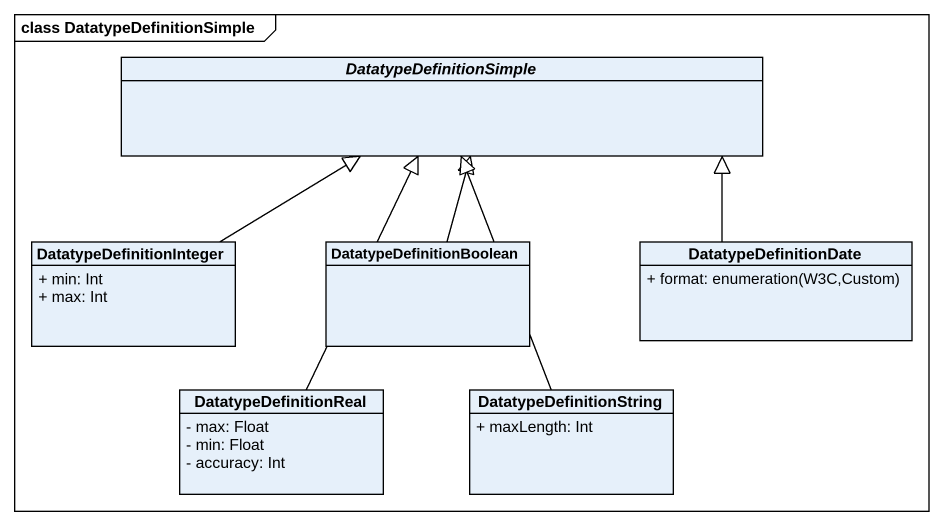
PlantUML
@startuml
mainframe class DatatypeDefinitionSimple
hide circle
hide empty members
skinparam classAttributeIconSize 0
abstract class DatatypeDefinitionSimple
class DatatypeDefinitionInteger {
  + min: Int
  + max: Int
}
class DatatypeDefinitionBoolean
class DatatypeDefinitionDate {
  {field} + format: enumeration(W3C,Custom)
}
class DatatypeDefinitionReal {
  - max: Float
  - min: Float
  - accuracy: Int
}
class DatatypeDefinitionString {
  + maxLength: Int
}
DatatypeDefinitionInteger -up-|> DatatypeDefinitionSimple
DatatypeDefinitionBoolean -up-|> DatatypeDefinitionSimple
DatatypeDefinitionDate -left-|> DatatypeDefinitionSimple
DatatypeDefinitionReal -up-|> DatatypeDefinitionSimple
DatatypeDefinitionString -up-|> DatatypeDefinitionSimple
@enduml
